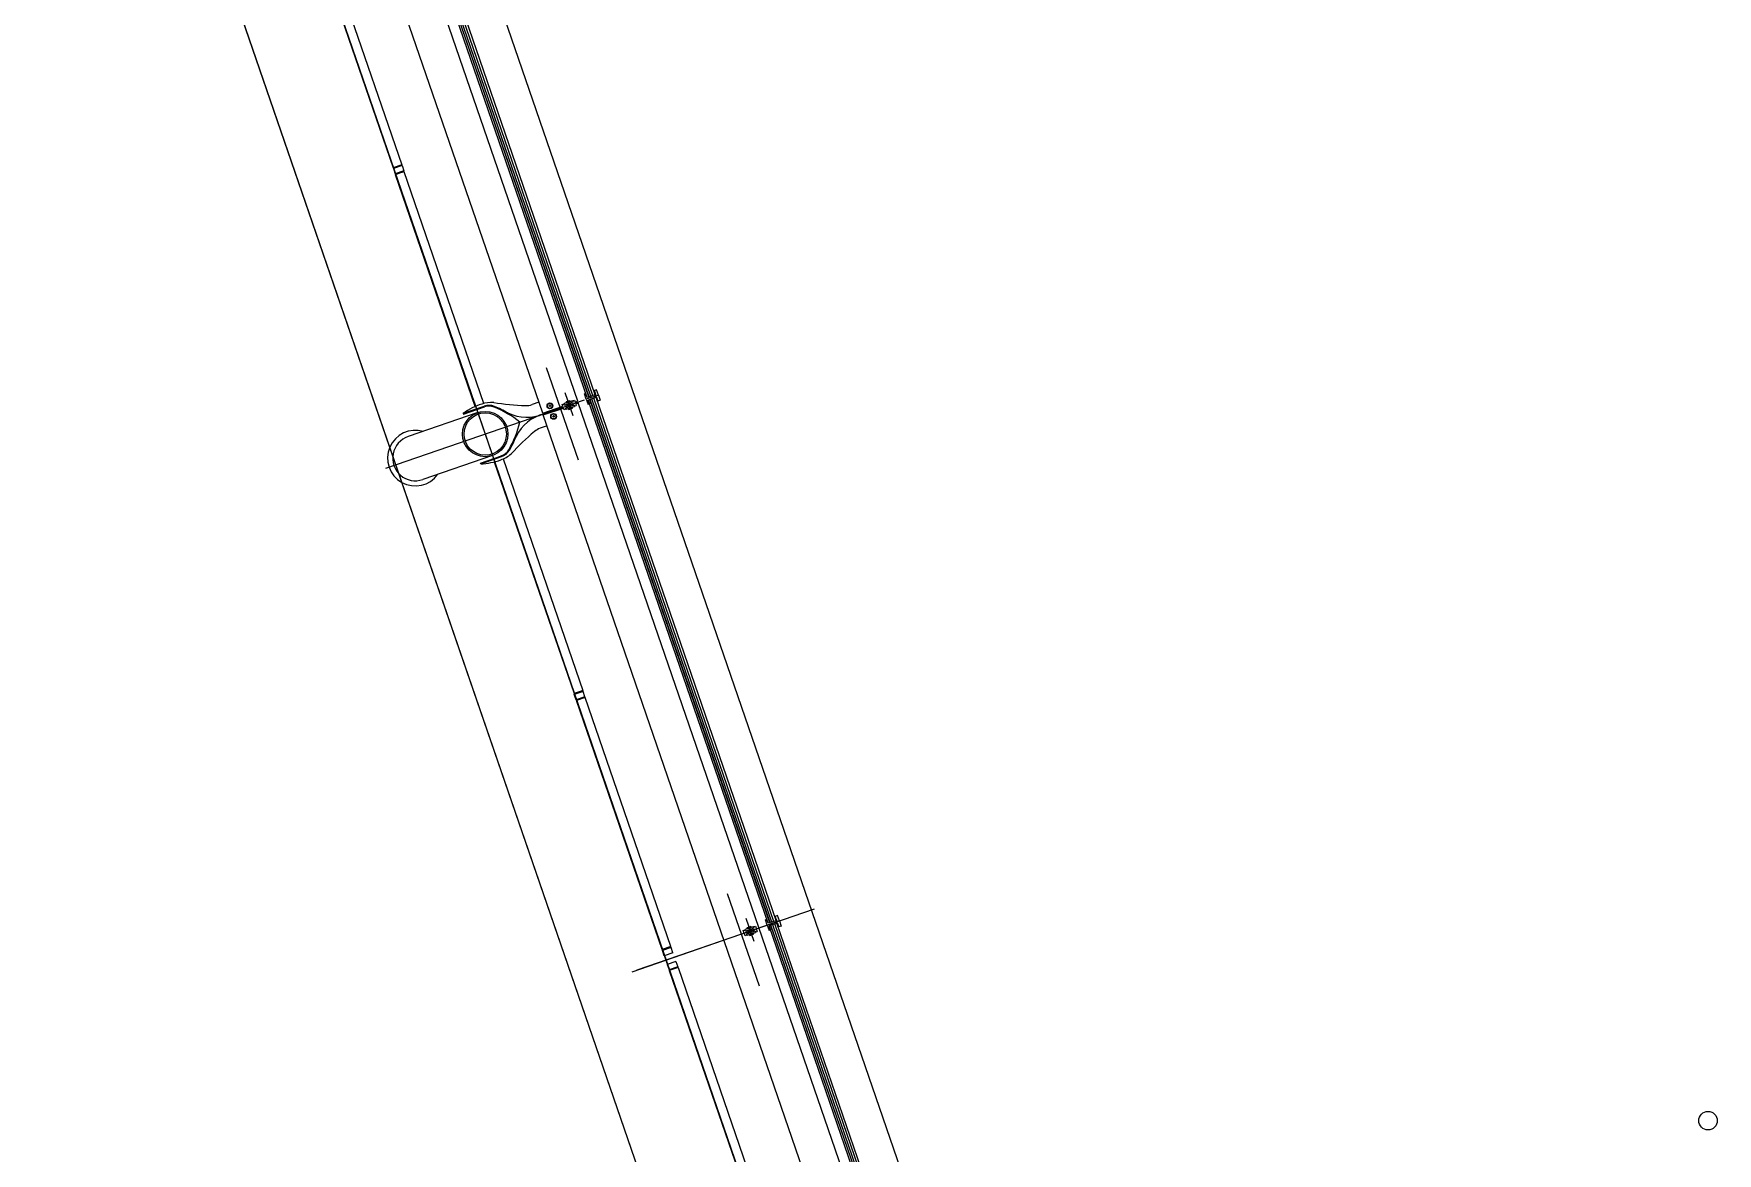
# Model space of a CAD drawing. Extents: x 809487 to 809680, y 818779 to 819225.
# Drawn here: x 809533.84 to 809542.92, y 819192.48 to 819198.52 of the extents above; entities that cross this region are included whole.
import ezdxf

# ---------------------------------------------------------------- set-up
doc = ezdxf.new("R2010")
doc.units = 0
for name, color, linetype in [('F-RC', 7, 'Continuous'), ('MAJ214__', 7, 'Continuous'), ('MAJ270__', 7, 'Continuous'), ('MAJ292__', 7, 'Continuous')]:
    doc.layers.add(name, color=color, linetype=linetype)

msp = doc.modelspace()

# ---------------------------------------------------------------- linework, layer by layer
at = {"layer": 'F-RC'}
for p, q in [((809535.3142, 819199.1396), (809535.7765, 819197.7969)), ((809535.3615, 819199.1558), (809535.8238, 819197.8132)), ((809535.8238, 819197.8132), (809535.7765, 819197.7969)), ((809535.8219, 819197.8125), (809535.8235, 819197.8078)), ((809535.8254, 819197.8085), (809535.7781, 819197.7922)), ((809535.7781, 819197.7922), (809535.7879, 819197.7638)), ((809535.7784, 819197.7976), (809535.78, 819197.7928)), ((809535.8352, 819197.7801), (809535.7879, 819197.7638)), ((809535.8172, 819197.7686), (809535.7895, 819197.7591)), ((809536.2199, 819196.5092), (809535.7895, 819197.7591)), ((809535.7898, 819197.7645), (809535.7914, 819197.7598)), ((809535.8368, 819197.7754), (809535.8172, 819197.7686)), ((809535.8254, 819197.8085), (809535.8352, 819197.7801)), ((809535.8333, 819197.7795), (809535.8349, 819197.7747)), ((809536.2671, 819196.5259), (809535.8368, 819197.7754)), ((809536.3228, 819196.2103), (809536.7532, 819194.9604)), ((809536.3703, 819196.2262), (809536.8005, 819194.9766)), ((809536.7808, 819194.9699), (809536.7532, 819194.9604)), ((809536.8021, 819194.9719), (809536.7548, 819194.9556)), ((809536.7646, 819194.9273), (809536.7548, 819194.9556)), ((809536.7567, 819194.9563), (809536.7551, 819194.961)), ((809536.8119, 819194.9435), (809536.7646, 819194.9273)), ((809536.8135, 819194.9388), (809536.7662, 819194.9225)), ((809537.2285, 819193.5799), (809536.7662, 819194.9225)), ((809536.7681, 819194.9232), (809536.7665, 819194.9279)), ((809536.8005, 819194.9766), (809536.7808, 819194.9699)), ((809536.8002, 819194.9713), (809536.7986, 819194.976)), ((809536.8119, 819194.9435), (809536.8021, 819194.9719)), ((809536.8116, 819194.9382), (809536.81, 819194.9429)), ((809537.2758, 819193.5962), (809536.8135, 819194.9388)), ((809537.2758, 819193.5962), (809537.2285, 819193.5799)), ((809537.2775, 819193.5915), (809537.2302, 819193.5752)), ((809537.2399, 819193.5468), (809537.2302, 819193.5752)), ((809537.2321, 819193.5758), (809537.2304, 819193.5806)), ((809537.2872, 819193.5631), (809537.2399, 819193.5468)), ((809537.2756, 819193.5908), (809537.2739, 819193.5955)), ((809537.2872, 819193.5631), (809537.2775, 819193.5915)), ((809537.3035, 819193.5158), (809537.2562, 819193.4995)), ((809537.2562, 819193.4995), (809537.266, 819193.4712)), ((809537.3133, 819193.4875), (809537.266, 819193.4712)), ((809537.3149, 819193.4827), (809537.2676, 819193.4664)), ((809537.2676, 819193.4664), (809537.7222, 819192.1463)), ((809537.2679, 819193.4718), (809537.2695, 819193.4671)), ((809537.3035, 819193.5158), (809537.3133, 819193.4875)), ((809537.3114, 819193.4868), (809537.313, 819193.4821)), ((809537.3149, 819193.4827), (809537.7693, 819192.163))]:
    msp.add_line(p, q, dxfattribs=at)
at = {"layer": 'MAJ214__'}
for p, q in [((809536.7732, 819196.5378), (809534.8215, 819202.2062)), ((809536.8339, 819196.5614), (809535.8621, 819199.3837)), ((809536.8346, 819196.5616), (809535.8628, 819199.384)), ((809536.8441, 819196.5649), (809535.8723, 819199.3872)), ((809536.8554, 819196.5688), (809535.8836, 819199.3911)), ((809536.7443, 819196.5397), (809536.7003, 819196.5246)), ((809536.7101, 819196.5322), (809536.7319, 819196.5397)), ((809536.7306, 819196.5403), (809536.7107, 819196.5335)), ((809536.7306, 819196.5403), (809536.7319, 819196.5397)), ((809536.7319, 819196.5397), (809536.7328, 819196.5369)), ((809536.7454, 819196.5388), (809536.7558, 819196.5424)), ((809536.7558, 819196.5424), (809536.759, 819196.5329)), ((809537.8106, 819193.7248), (809536.8388, 819196.5472)), ((809537.8113, 819193.7251), (809536.8395, 819196.5474)), ((809537.8208, 819193.7283), (809536.849, 819196.5507)), ((809537.8321, 819193.7322), (809536.8603, 819196.5546)), ((809536.5841, 819196.4727), (809536.6929, 819196.5101)), ((809536.5874, 819196.4633), (809536.6961, 819196.5007)), ((809536.6896, 819196.5196), (809536.7, 819196.5232)), ((809536.6929, 819196.5101), (809536.6896, 819196.5196)), ((809536.6994, 819196.4912), (809536.6961, 819196.5007)), ((809536.7098, 819196.4948), (809536.6994, 819196.4912)), ((809536.7017, 819196.5171), (809536.7093, 819196.5198)), ((809536.715, 819196.5032), (809536.7074, 819196.5006)), ((809536.7094, 819196.5198), (809536.7402, 819196.5304)), ((809536.7107, 819196.5335), (809536.7101, 819196.5322)), ((809536.7101, 819196.5322), (809536.7111, 819196.5294)), ((809536.7111, 819196.5294), (809536.7328, 819196.5369)), ((809536.7134, 819196.5302), (809536.7131, 819196.5296)), ((809536.7133, 819196.5291), (809536.7131, 819196.5296)), ((809536.7151, 819196.5033), (809536.7459, 819196.5139)), ((809536.7441, 819196.5042), (809536.7223, 819196.4968)), ((809536.7223, 819196.4968), (809536.7233, 819196.4939)), ((809536.745, 819196.5014), (809536.7233, 819196.4939)), ((809536.7246, 819196.4933), (809536.7233, 819196.4939)), ((809536.7242, 819196.4974), (809536.7239, 819196.4984)), ((809536.7246, 819196.4933), (809536.7444, 819196.5001)), ((809536.7305, 819196.5361), (809536.7311, 819196.5357)), ((809536.7313, 819196.5353), (809536.7311, 819196.5357)), ((809536.7478, 819196.533), (809536.7402, 819196.5304)), ((809536.7422, 819196.5036), (809536.7418, 819196.5045)), ((809536.7441, 819196.5042), (809536.745, 819196.5014)), ((809536.7444, 819196.5001), (809536.745, 819196.5014)), ((809536.7551, 819196.5104), (809536.7655, 819196.514)), ((809536.759, 819196.5329), (809536.7732, 819196.5378)), ((809536.7623, 819196.5235), (809536.7765, 819196.5284)), ((809536.7623, 819196.5235), (809536.7655, 819196.514)), ((809538.7283, 819190.86), (809536.7765, 819196.5284)), ((809537.6663, 819193.683), (809537.6767, 819193.6866)), ((809537.6761, 819193.6547), (809537.6663, 819193.683)), ((809537.6865, 819193.6583), (809537.6761, 819193.6547)), ((809537.721, 819193.7032), (809537.677, 819193.688)), ((809537.6784, 819193.6806), (809537.686, 819193.6832)), ((809537.6917, 819193.6667), (809537.6841, 819193.664)), ((809537.6861, 819193.6833), (809537.7169, 819193.6939)), ((809537.6868, 819193.6957), (809537.7086, 819193.7031)), ((809537.6874, 819193.6969), (809537.6868, 819193.6957)), ((809537.6868, 819193.6957), (809537.6878, 819193.6928)), ((809537.7073, 819193.7038), (809537.6874, 819193.6969)), ((809537.6878, 819193.6928), (809537.7095, 819193.7003)), ((809537.6902, 819193.6936), (809537.6898, 819193.693)), ((809537.69, 819193.6925), (809537.6898, 819193.693)), ((809537.6918, 819193.6667), (809537.7226, 819193.6773)), ((809537.7208, 819193.6677), (809537.699, 819193.6602)), ((809537.699, 819193.6602), (809537.7, 819193.6574)), ((809537.7217, 819193.6649), (809537.7, 819193.6574)), ((809537.7013, 819193.6567), (809537.7, 819193.6574)), ((809537.7009, 819193.6609), (809537.7006, 819193.6618)), ((809537.7013, 819193.6567), (809537.7211, 819193.6636)), ((809537.7072, 819193.6995), (809537.7078, 819193.6992)), ((809537.7073, 819193.7038), (809537.7086, 819193.7031)), ((809537.708, 819193.6987), (809537.7078, 819193.6992)), ((809537.7086, 819193.7031), (809537.7095, 819193.7003)), ((809537.7245, 819193.6965), (809537.7169, 819193.6939)), ((809537.7189, 819193.667), (809537.7186, 819193.668)), ((809537.7208, 819193.6677), (809537.7217, 819193.6649)), ((809537.7211, 819193.6636), (809537.7217, 819193.6649)), ((809537.7221, 819193.7022), (809537.7325, 819193.7058)), ((809537.7318, 819193.6739), (809537.7422, 819193.6775)), ((809537.7325, 819193.7058), (809537.7422, 819193.6775)), ((809538.7873, 819190.8883), (809537.8155, 819193.7106)), ((809538.788, 819190.8885), (809537.8162, 819193.7109)), ((809538.7975, 819190.8918), (809537.8257, 819193.7141)), ((809538.8088, 819190.8957), (809537.837, 819193.718))]:
    msp.add_line(p, q, dxfattribs=at)
for points in [[(809536.1557, 819196.4723), (809536.2685, 819196.5111)], [(809536.7109, 819196.4939), (809536.7549, 819196.509)], [(809536.2495, 819196.1998), (809536.3623, 819196.2387)], [(809537.6876, 819193.6573), (809537.7316, 819193.6725)]]:
    msp.add_lwpolyline(points, dxfattribs=at)
for centre, radius in [((809536.6233, 819196.5126), 0.0155), ((809536.6233, 819196.5126), 0.0135), ((809536.6233, 819196.5126), 0.0042), ((809536.6428, 819196.4559), 0.0155), ((809536.6428, 819196.4559), 0.0135), ((809536.6428, 819196.4559), 0.0042), ((809536.7276, 819196.5168), 0.006), ((809537.7043, 819193.6803), 0.006)]:
    msp.add_circle(centre, radius, dxfattribs=at)
for centre, radius, start, end in [((809536.2943, 819196.4362), 0.0792, 68.03764, 109), ((809536.1119, 819195.9838), 0.567, 59.89592, 68.03764), ((809536.4063, 819196.4917), 0.02, 239.89592, 251.32459), ((809536.4982, 819196.6814), 0.2307, 244.76877, 292.32268), ((809536.6482, 819196.2459), 0.2307, 105.67731, 153.23123), ((809536.6482, 819196.2459), 0.2307, 105.67731, 112.32268), ((809536.4982, 819196.6814), 0.2307, 285.67731, 292.32268), ((809536.7276, 819196.5168), 0.0095, 146.69488, 251.30512), ((809536.7276, 819196.5168), 0.0109, 101.1265, 116.87349), ((809536.7276, 819196.5168), 0.0109, 281.1265, 296.87349), ((809536.7276, 819196.5168), 0.0095, 325.18264, 72.81736), ((809536.3365, 819196.3136), 0.0792, 289, 329.96236), ((809535.9142, 819196.5577), 0.567, 329.96236, 338.10407), ((809536.4589, 819196.3388), 0.02, 146.67541, 158.10407), ((809537.7043, 819193.6803), 0.0095, 146.69488, 251.30512), ((809537.7043, 819193.6803), 0.0109, 101.1265, 116.87349), ((809537.7043, 819193.6803), 0.0109, 281.1265, 296.87349), ((809537.7043, 819193.6803), 0.0095, 325.18264, 72.81736)]:
    msp.add_arc(centre, radius, start, end, dxfattribs=at)
for points, degree in [([(809536.7443, 819196.5397), (809536.7443, 819196.5398), (809536.7443, 819196.5398), (809536.7444, 819196.5397), (809536.7445, 819196.5397), (809536.7445, 819196.5397), (809536.7446, 819196.5397), (809536.7446, 819196.5397), (809536.7447, 819196.5396), (809536.7447, 819196.5396), (809536.7447, 819196.5396), (809536.7448, 819196.5395), (809536.7448, 819196.5395), (809536.7449, 819196.5394), (809536.7449, 819196.5394), (809536.745, 819196.5393)], 3), ([(809536.745, 819196.5393), (809536.7453, 819196.5389), (809536.7457, 819196.5384), (809536.7463, 819196.5374), (809536.7466, 819196.5369), (809536.7472, 819196.5359), (809536.7475, 819196.5354), (809536.7478, 819196.5346), (809536.748, 819196.5343), (809536.7481, 819196.534)], 3), ([(809536.7, 819196.5239), (809536.7, 819196.5239), (809536.7, 819196.524), (809536.7, 819196.5241), (809536.7, 819196.5241), (809536.7, 819196.5242), (809536.7001, 819196.5243), (809536.7001, 819196.5243), (809536.7001, 819196.5243), (809536.7001, 819196.5244), (809536.7001, 819196.5244), (809536.7002, 819196.5245), (809536.7002, 819196.5245), (809536.7002, 819196.5246), (809536.7003, 819196.5246), (809536.7003, 819196.5246)], 3), ([(809536.7008, 819196.5177), (809536.7007, 819196.518), (809536.7007, 819196.5184), (809536.7004, 819196.5192), (809536.7003, 819196.5198), (809536.7002, 819196.5209), (809536.7001, 819196.5215), (809536.7, 819196.5227), (809536.7, 819196.5233), (809536.7, 819196.5239)], 3), ([(809536.7008, 819196.5177), (809536.7008, 819196.5177), (809536.7009, 819196.5177), (809536.7009, 819196.5176), (809536.7009, 819196.5176), (809536.7009, 819196.5175), (809536.7009, 819196.5175), (809536.7009, 819196.5175)], 3), ([(809536.7017, 819196.5171), (809536.7017, 819196.5171), (809536.7017, 819196.5171), (809536.7016, 819196.5171), (809536.7016, 819196.5171), (809536.7015, 819196.5171), (809536.7015, 819196.5171), (809536.7013, 819196.5171), (809536.7013, 819196.5171), (809536.7011, 819196.5172), (809536.7011, 819196.5173), (809536.701, 819196.5174), (809536.7009, 819196.5174), (809536.7009, 819196.5175)], 3), ([(809536.707, 819196.4998), (809536.707, 819196.4999), (809536.707, 819196.4999), (809536.707, 819196.5), (809536.707, 819196.5001), (809536.707, 819196.5002), (809536.707, 819196.5003), (809536.7071, 819196.5004), (809536.7071, 819196.5005), (809536.7072, 819196.5005), (809536.7073, 819196.5006), (809536.7074, 819196.5006), (809536.7074, 819196.5006), (809536.7074, 819196.5006)], 3), ([(809536.707, 819196.4998), (809536.707, 819196.4998), (809536.707, 819196.4998), (809536.707, 819196.4998), (809536.707, 819196.4997), (809536.707, 819196.4997), (809536.7071, 819196.4997), (809536.7071, 819196.4996)], 3), ([(809536.7102, 819196.4943), (809536.7098, 819196.4948), (809536.7095, 819196.4952), (809536.7088, 819196.4962), (809536.7085, 819196.4967), (809536.7079, 819196.4977), (809536.7077, 819196.4982), (809536.7073, 819196.499), (809536.7072, 819196.4993), (809536.7071, 819196.4996)], 3), ([(809536.7093, 819196.5198), (809536.7093, 819196.5197), (809536.7093, 819196.5197), (809536.7093, 819196.5196), (809536.7094, 819196.5194), (809536.7095, 819196.5188), (809536.7096, 819196.5184), (809536.7098, 819196.5172), (809536.7099, 819196.5161), (809536.7103, 819196.5139), (809536.7106, 819196.5127), (809536.7114, 819196.5104), (809536.7118, 819196.5093), (809536.7128, 819196.5072), (809536.7134, 819196.5062), (809536.7141, 819196.5049), (809536.7144, 819196.5045), (809536.7147, 819196.5038), (809536.7148, 819196.5036), (809536.7149, 819196.5033), (809536.7149, 819196.5033), (809536.715, 819196.5032)], 3), ([(809536.7093, 819196.5198), (809536.7093, 819196.5198), (809536.7094, 819196.5198), (809536.7094, 819196.5198)], 2), ([(809536.7109, 819196.4939), (809536.7108, 819196.4939), (809536.7108, 819196.4939), (809536.7107, 819196.4939), (809536.7107, 819196.4939), (809536.7106, 819196.4939), (809536.7106, 819196.4939), (809536.7105, 819196.494), (809536.7105, 819196.494), (809536.7104, 819196.494), (809536.7104, 819196.4941), (809536.7104, 819196.4941), (809536.7103, 819196.4941), (809536.7103, 819196.4942), (809536.7102, 819196.4942), (809536.7102, 819196.4943)], 3), ([(809536.7151, 819196.5033), (809536.7151, 819196.5032), (809536.715, 819196.5032), (809536.715, 819196.5032)], 2), ([(809536.7151, 819196.5033), (809536.7151, 819196.5032), (809536.715, 819196.5032), (809536.715, 819196.5032)], 2), ([(809536.7205, 819196.5233), (809536.7205, 819196.5233), (809536.7205, 819196.5233), (809536.7204, 819196.5232), (809536.7204, 819196.5231), (809536.7202, 819196.5229), (809536.7201, 819196.5227), (809536.7199, 819196.5224), (809536.7197, 819196.5222), (809536.7196, 819196.522)], 3), ([(809536.7226, 819196.5266), (809536.7215, 819196.5249), (809536.7205, 819196.5233)], 2), ([(809536.7245, 819196.5078), (809536.7247, 819196.5077), (809536.7249, 819196.5077), (809536.7253, 819196.5075), (809536.7255, 819196.5075), (809536.7258, 819196.5074), (809536.7259, 819196.5074), (809536.726, 819196.5073), (809536.726, 819196.5073), (809536.726, 819196.5073)], 3), ([(809536.7291, 819196.5263), (809536.7274, 819196.5269), (809536.7255, 819196.5276)], 2), ([(809536.726, 819196.5073), (809536.7277, 819196.5067), (809536.7297, 819196.5061)], 2), ([(809536.7306, 819196.5258), (809536.7304, 819196.5259), (809536.7302, 819196.5259), (809536.7298, 819196.5261), (809536.7296, 819196.5262), (809536.7294, 819196.5262), (809536.7293, 819196.5263), (809536.7292, 819196.5263), (809536.7292, 819196.5263), (809536.7291, 819196.5263)], 3), ([(809536.7325, 819196.507), (809536.7337, 819196.5088), (809536.7347, 819196.5103)], 2), ([(809536.7347, 819196.5103), (809536.7347, 819196.5103), (809536.7347, 819196.5103), (809536.7347, 819196.5104), (809536.7348, 819196.5105), (809536.7349, 819196.5107), (809536.735, 819196.5109), (809536.7353, 819196.5112), (809536.7354, 819196.5114), (809536.7355, 819196.5116)], 3), ([(809536.7459, 819196.5139), (809536.7459, 819196.5139), (809536.7459, 819196.5139), (809536.7458, 819196.514), (809536.7458, 819196.5142), (809536.7456, 819196.5148), (809536.7456, 819196.5152), (809536.7454, 819196.5165), (809536.7453, 819196.5175), (809536.7448, 819196.5197), (809536.7445, 819196.5209), (809536.7438, 819196.5233), (809536.7433, 819196.5244), (809536.7423, 819196.5265), (809536.7418, 819196.5274), (809536.741, 819196.5287), (809536.7408, 819196.5292), (809536.7404, 819196.5298), (809536.7403, 819196.53), (809536.7402, 819196.5303), (809536.7402, 819196.5304), (809536.7402, 819196.5304)], 3), ([(809536.7535, 819196.5165), (809536.7528, 819196.5163), (809536.7522, 819196.516), (809536.7506, 819196.5155), (809536.7497, 819196.5152), (809536.7481, 819196.5146), (809536.7475, 819196.5144), (809536.7466, 819196.5141), (809536.7462, 819196.514), (809536.7459, 819196.5139)], 3), ([(809536.7535, 819196.5165), (809536.7526, 819196.5162), (809536.7517, 819196.5159), (809536.7508, 819196.5156), (809536.7496, 819196.5151), (809536.7483, 819196.5147), (809536.747, 819196.5143), (809536.7466, 819196.5141), (809536.7463, 819196.514), (809536.7459, 819196.5139)], 3), ([(809536.7482, 819196.5338), (809536.7482, 819196.5338), (809536.7482, 819196.5337), (809536.7482, 819196.5336), (809536.7482, 819196.5335), (809536.7482, 819196.5334), (809536.7481, 819196.5333), (809536.748, 819196.5332), (809536.748, 819196.5332), (809536.7479, 819196.5331), (809536.7478, 819196.533), (809536.7478, 819196.533), (809536.7478, 819196.533), (809536.7478, 819196.533)], 3), ([(809536.7482, 819196.5338), (809536.7482, 819196.5338), (809536.7481, 819196.5338), (809536.7481, 819196.5339), (809536.7481, 819196.5339), (809536.7481, 819196.5339), (809536.7481, 819196.534), (809536.7481, 819196.534)], 3), ([(809536.7535, 819196.5165), (809536.7535, 819196.5165), (809536.7535, 819196.5165), (809536.7535, 819196.5165), (809536.7536, 819196.5165), (809536.7536, 819196.5165), (809536.7537, 819196.5165), (809536.7538, 819196.5165), (809536.7539, 819196.5165), (809536.754, 819196.5164), (809536.7541, 819196.5164), (809536.7542, 819196.5162), (809536.7542, 819196.5162), (809536.7542, 819196.5161)], 3), ([(809536.7543, 819196.5159), (809536.7543, 819196.5159), (809536.7543, 819196.516), (809536.7543, 819196.516), (809536.7543, 819196.516), (809536.7543, 819196.5161), (809536.7543, 819196.5161), (809536.7542, 819196.5161)], 3), ([(809536.7543, 819196.5159), (809536.7544, 819196.5156), (809536.7545, 819196.5152), (809536.7547, 819196.5144), (809536.7548, 819196.5138), (809536.755, 819196.5127), (809536.755, 819196.5122), (809536.7551, 819196.511), (809536.7551, 819196.5104), (809536.7551, 819196.5098)], 3), ([(809536.7551, 819196.5098), (809536.7551, 819196.5097), (809536.7551, 819196.5096), (809536.7551, 819196.5095), (809536.7551, 819196.5095), (809536.7551, 819196.5094), (809536.7551, 819196.5094), (809536.7551, 819196.5093), (809536.7551, 819196.5093), (809536.755, 819196.5092), (809536.755, 819196.5092), (809536.755, 819196.5091), (809536.755, 819196.5091), (809536.7549, 819196.509), (809536.7549, 819196.509), (809536.7549, 819196.509)], 3), ([(809537.6767, 819193.6873), (809537.6767, 819193.6874), (809537.6767, 819193.6874), (809537.6767, 819193.6875), (809537.6767, 819193.6876), (809537.6768, 819193.6877), (809537.6768, 819193.6877), (809537.6768, 819193.6878), (809537.6768, 819193.6878), (809537.6768, 819193.6879), (809537.6768, 819193.6879), (809537.6769, 819193.6879), (809537.6769, 819193.688), (809537.6769, 819193.688), (809537.677, 819193.688), (809537.677, 819193.688)], 3), ([(809537.6775, 819193.6812), (809537.6774, 819193.6815), (809537.6774, 819193.6818), (809537.6772, 819193.6827), (809537.6771, 819193.6832), (809537.6769, 819193.6843), (809537.6768, 819193.6849), (809537.6767, 819193.6861), (809537.6767, 819193.6867), (809537.6767, 819193.6873)], 3), ([(809537.6775, 819193.6812), (809537.6775, 819193.6811), (809537.6776, 819193.6811), (809537.6776, 819193.6811), (809537.6776, 819193.681), (809537.6776, 819193.681), (809537.6776, 819193.681), (809537.6776, 819193.681)], 3), ([(809537.6784, 819193.6806), (809537.6784, 819193.6806), (809537.6784, 819193.6806), (809537.6783, 819193.6806), (809537.6783, 819193.6806), (809537.6782, 819193.6806), (809537.6782, 819193.6806), (809537.6781, 819193.6806), (809537.678, 819193.6806), (809537.6778, 819193.6807), (809537.6778, 819193.6807), (809537.6777, 819193.6808), (809537.6776, 819193.6809), (809537.6776, 819193.681)], 3), ([(809537.6837, 819193.6633), (809537.6837, 819193.6633), (809537.6837, 819193.6633), (809537.6837, 819193.6634), (809537.6837, 819193.6635), (809537.6837, 819193.6637), (809537.6837, 819193.6637), (809537.6838, 819193.6639), (809537.6838, 819193.6639), (809537.6839, 819193.664), (809537.684, 819193.664), (809537.6841, 819193.664), (809537.6841, 819193.664), (809537.6841, 819193.664)], 3), ([(809537.6837, 819193.6633), (809537.6837, 819193.6633), (809537.6837, 819193.6632), (809537.6837, 819193.6632), (809537.6837, 819193.6632), (809537.6837, 819193.6631), (809537.6838, 819193.6631), (809537.6838, 819193.6631)], 3), ([(809537.6869, 819193.6577), (809537.6865, 819193.6582), (809537.6862, 819193.6587), (809537.6855, 819193.6597), (809537.6852, 819193.6602), (809537.6847, 819193.6612), (809537.6844, 819193.6616), (809537.684, 819193.6624), (809537.6839, 819193.6628), (809537.6838, 819193.6631)], 3), ([(809537.686, 819193.6832), (809537.686, 819193.6832), (809537.6861, 819193.6832), (809537.6861, 819193.6833)], 2), ([(809537.686, 819193.6832), (809537.686, 819193.6832), (809537.686, 819193.6832), (809537.686, 819193.683), (809537.6861, 819193.6828), (809537.6862, 819193.6823), (809537.6863, 819193.6819), (809537.6865, 819193.6806), (809537.6866, 819193.6796), (809537.687, 819193.6773), (809537.6873, 819193.6761), (809537.6881, 819193.6738), (809537.6886, 819193.6727), (809537.6895, 819193.6706), (809537.6901, 819193.6697), (809537.6908, 819193.6684), (809537.6911, 819193.6679), (809537.6914, 819193.6673), (809537.6915, 819193.667), (809537.6916, 819193.6668), (809537.6916, 819193.6667), (809537.6917, 819193.6667)], 3), ([(809537.6876, 819193.6573), (809537.6876, 819193.6573), (809537.6875, 819193.6573), (809537.6874, 819193.6573), (809537.6874, 819193.6573), (809537.6873, 819193.6574), (809537.6873, 819193.6574), (809537.6872, 819193.6574), (809537.6872, 819193.6574), (809537.6871, 819193.6575), (809537.6871, 819193.6575), (809537.6871, 819193.6575), (809537.687, 819193.6576), (809537.687, 819193.6576), (809537.6869, 819193.6577), (809537.6869, 819193.6577)], 3), ([(809537.6918, 819193.6667), (809537.6918, 819193.6667), (809537.6917, 819193.6667), (809537.6917, 819193.6667)], 2), ([(809537.6918, 819193.6667), (809537.6918, 819193.6667), (809537.6917, 819193.6667), (809537.6917, 819193.6667)], 2), ([(809537.6972, 819193.6868), (809537.6972, 819193.6868), (809537.6972, 819193.6867), (809537.6971, 819193.6867), (809537.6971, 819193.6866), (809537.6969, 819193.6864), (809537.6968, 819193.6862), (809537.6966, 819193.6858), (809537.6964, 819193.6856), (809537.6963, 819193.6855)], 3), ([(809537.6993, 819193.69), (809537.6982, 819193.6883), (809537.6972, 819193.6868)], 2), ([(809537.7012, 819193.6713), (809537.7014, 819193.6712), (809537.7016, 819193.6711), (809537.702, 819193.671), (809537.7022, 819193.6709), (809537.7025, 819193.6708), (809537.7026, 819193.6708), (809537.7027, 819193.6708), (809537.7027, 819193.6708), (809537.7027, 819193.6708)], 3), ([(809537.7058, 819193.6898), (809537.7041, 819193.6903), (809537.7022, 819193.691)], 2), ([(809537.7027, 819193.6708), (809537.7044, 819193.6702), (809537.7064, 819193.6695)], 2), ([(809537.7073, 819193.6893), (809537.7071, 819193.6893), (809537.7069, 819193.6894), (809537.7065, 819193.6895), (809537.7063, 819193.6896), (809537.7061, 819193.6897), (809537.706, 819193.6897), (809537.7059, 819193.6897), (809537.7059, 819193.6897), (809537.7058, 819193.6898)], 3), ([(809537.7092, 819193.6705), (809537.7104, 819193.6722), (809537.7114, 819193.6737)], 2), ([(809537.7114, 819193.6737), (809537.7114, 819193.6738), (809537.7114, 819193.6738), (809537.7114, 819193.6739), (809537.7115, 819193.6739), (809537.7116, 819193.6742), (809537.7118, 819193.6743), (809537.712, 819193.6747), (809537.7121, 819193.6749), (809537.7122, 819193.675)], 3), ([(809537.7226, 819193.6773), (809537.7226, 819193.6773), (809537.7226, 819193.6773), (809537.7225, 819193.6775), (809537.7225, 819193.6777), (809537.7223, 819193.6783), (809537.7223, 819193.6787), (809537.7221, 819193.6799), (809537.722, 819193.6809), (809537.7215, 819193.6832), (809537.7212, 819193.6844), (809537.7205, 819193.6867), (809537.72, 819193.6878), (809537.719, 819193.6899), (809537.7185, 819193.6908), (809537.7177, 819193.6921), (809537.7175, 819193.6926), (809537.7171, 819193.6933), (809537.717, 819193.6935), (809537.7169, 819193.6937), (809537.7169, 819193.6938), (809537.7169, 819193.6939)], 3), ([(809537.721, 819193.7032), (809537.721, 819193.7032), (809537.721, 819193.7032), (809537.7211, 819193.7032), (809537.7212, 819193.7032), (809537.7212, 819193.7031), (809537.7213, 819193.7031), (809537.7213, 819193.7031), (809537.7214, 819193.7031), (809537.7214, 819193.703), (809537.7214, 819193.703), (809537.7215, 819193.703), (809537.7215, 819193.7029), (809537.7216, 819193.7029), (809537.7216, 819193.7028), (809537.7217, 819193.7028)], 3), ([(809537.7217, 819193.7028), (809537.722, 819193.7023), (809537.7224, 819193.7018), (809537.723, 819193.7008), (809537.7234, 819193.7003), (809537.7239, 819193.6994), (809537.7242, 819193.6989), (809537.7245, 819193.6981), (809537.7247, 819193.6977), (809537.7248, 819193.6974)], 3), ([(809537.7302, 819193.6799), (809537.7295, 819193.6797), (809537.7289, 819193.6795), (809537.7273, 819193.6789), (809537.7264, 819193.6786), (809537.7248, 819193.6781), (809537.7242, 819193.6779), (809537.7233, 819193.6775), (809537.7229, 819193.6774), (809537.7226, 819193.6773)], 3), ([(809537.7302, 819193.6799), (809537.7293, 819193.6796), (809537.7284, 819193.6793), (809537.7276, 819193.679), (809537.7263, 819193.6786), (809537.725, 819193.6781), (809537.7237, 819193.6777), (809537.7234, 819193.6776), (809537.723, 819193.6774), (809537.7226, 819193.6773)], 3), ([(809537.7249, 819193.6972), (809537.7249, 819193.6972), (809537.7249, 819193.6972), (809537.7249, 819193.6971), (809537.7249, 819193.697), (809537.7249, 819193.6968), (809537.7248, 819193.6968), (809537.7248, 819193.6966), (809537.7247, 819193.6966), (809537.7246, 819193.6965), (809537.7246, 819193.6965), (809537.7245, 819193.6965), (809537.7245, 819193.6965), (809537.7245, 819193.6965)], 3), ([(809537.7249, 819193.6972), (809537.7249, 819193.6973), (809537.7249, 819193.6973), (809537.7248, 819193.6973), (809537.7248, 819193.6973), (809537.7248, 819193.6974), (809537.7248, 819193.6974), (809537.7248, 819193.6974)], 3), ([(809537.7302, 819193.6799), (809537.7302, 819193.6799), (809537.7302, 819193.6799), (809537.7302, 819193.6799), (809537.7303, 819193.6799), (809537.7303, 819193.68), (809537.7304, 819193.68), (809537.7305, 819193.6799), (809537.7306, 819193.6799), (809537.7307, 819193.6799), (809537.7308, 819193.6798), (809537.7309, 819193.6797), (809537.7309, 819193.6796), (809537.731, 819193.6796)], 3), ([(809537.731, 819193.6794), (809537.731, 819193.6794), (809537.731, 819193.6794), (809537.731, 819193.6795), (809537.731, 819193.6795), (809537.731, 819193.6795), (809537.731, 819193.6795), (809537.731, 819193.6796)], 3), ([(809537.731, 819193.6794), (809537.7311, 819193.679), (809537.7312, 819193.6787), (809537.7314, 819193.6778), (809537.7315, 819193.6773), (809537.7317, 819193.6762), (809537.7317, 819193.6756), (809537.7318, 819193.6744), (809537.7318, 819193.6738), (809537.7318, 819193.6732)], 3), ([(809537.7318, 819193.6732), (809537.7318, 819193.6731), (809537.7318, 819193.6731), (809537.7318, 819193.673), (809537.7318, 819193.6729), (809537.7318, 819193.6728), (809537.7318, 819193.6728), (809537.7318, 819193.6728), (809537.7318, 819193.6727), (809537.7317, 819193.6727), (809537.7317, 819193.6726), (809537.7317, 819193.6726), (809537.7317, 819193.6725), (809537.7316, 819193.6725), (809537.7316, 819193.6725), (809537.7316, 819193.6725)], 3)]:
    msp.add_open_spline(points, degree=degree, dxfattribs=at)
at = {"layer": 'MAJ270__'}
for p, q in [((809534.3204, 819202.0337), (809536.2738, 819196.3606)), ((809533.837, 819201.8672), (809537.7438, 819190.521)), ((809533.837, 819201.8672), (809537.9435, 819189.941)), ((809536.7772, 819196.2192), (809536.6055, 819196.7178)), ((809535.7378, 819196.176), (809536.8098, 819196.5451)), ((809536.7039, 819196.5855), (809536.7467, 819196.4612)), ((809536.867, 819196.5728), (809536.8719, 819196.5586)), ((809536.2142, 819196.5335), (809536.3316, 819196.1926)), ((809536.2738, 819196.3606), (809538.2272, 819190.6874)), ((809537.7539, 819193.3826), (809537.5822, 819193.8812)), ((809537.0935, 819193.4699), (809538.0517, 819193.7999)), ((809537.6806, 819193.7489), (809537.7234, 819193.6247)), ((809537.8437, 819193.7362), (809537.8486, 819193.722)), ((809537.3126, 819193.3437), (809537.2025, 819193.6633))]:
    msp.add_line(p, q, dxfattribs=at)
msp.add_lwpolyline([(809537.0663, 819193.4606), (809537.824, 819193.7215)], dxfattribs=at)
for centre, radius in [((809536.8694, 819196.5657), 0.003), ((809537.8462, 819193.7291), 0.003), ((809542.8737, 819192.6572), 0.05)]:
    msp.add_circle(centre, radius, dxfattribs=at)
at = {"layer": 'MAJ292__'}
for p, q in [((809539.012, 819190.9577), (809535.1051, 819202.3039)), ((809536.5841, 819196.4727), (809534.6324, 819202.1411)), ((809536.8245, 819196.5581), (809535.8526, 819199.3805)), ((809536.867, 819196.5728), (809535.8952, 819199.3951)), ((809536.8171, 819196.5794), (809536.8098, 819196.5769)), ((809536.8196, 819196.5485), (809536.8098, 819196.5769)), ((809536.8245, 819196.5581), (809536.8171, 819196.5794)), ((809536.8851, 819196.571), (809536.8196, 819196.5485)), ((809536.8851, 819196.571), (809536.8196, 819196.5485)), ((809536.8196, 819196.5485), (809536.8293, 819196.5201)), ((809536.8703, 819196.5739), (809536.8245, 819196.5581)), ((809536.8752, 819196.5597), (809536.8293, 819196.5439)), ((809537.8012, 819193.7216), (809536.8293, 819196.5439)), ((809536.8293, 819196.5439), (809536.8367, 819196.5226)), ((809536.8753, 819196.5994), (809536.863, 819196.5952)), ((809536.8704, 819196.5739), (809536.863, 819196.5952)), ((809537.8437, 819193.7362), (809536.872, 819196.5583)), ((809536.8752, 819196.5597), (809536.8826, 819196.5384)), ((809536.8851, 819196.571), (809536.8753, 819196.5994)), ((809536.8949, 819196.5427), (809536.8826, 819196.5384)), ((809536.8851, 819196.571), (809536.8949, 819196.5427)), ((809536.234, 819196.4761), (809535.8573, 819196.3464)), ((809538.5392, 819190.7949), (809536.5874, 819196.4633)), ((809536.8367, 819196.5226), (809536.8293, 819196.5201)), ((809536.3136, 819196.245), (809535.9369, 819196.1153)), ((809537.7938, 819193.7428), (809537.7865, 819193.7403)), ((809537.7963, 819193.7119), (809537.7865, 819193.7403)), ((809537.8012, 819193.7216), (809537.7938, 819193.7428)), ((809537.8618, 819193.7345), (809537.7963, 819193.7119)), ((809537.8618, 819193.7345), (809537.7963, 819193.7119)), ((809537.847, 819193.7373), (809537.8012, 819193.7216)), ((809537.8519, 819193.7232), (809537.806, 819193.7074)), ((809537.852, 819193.7629), (809537.8397, 819193.7586)), ((809537.8471, 819193.7373), (809537.8397, 819193.7586)), ((809538.8204, 819190.8996), (809537.8486, 819193.722)), ((809537.8519, 819193.7232), (809537.8593, 819193.7019)), ((809537.8618, 819193.7345), (809537.852, 819193.7629)), ((809537.8618, 819193.7345), (809537.8716, 819193.7061)), ((809537.7963, 819193.7119), (809537.806, 819193.6836)), ((809538.7779, 819190.885), (809537.806, 819193.7074)), ((809537.806, 819193.7074), (809537.8134, 819193.6861)), ((809537.8134, 819193.6861), (809537.806, 819193.6836)), ((809537.8716, 819193.7061), (809537.8593, 819193.7019))]:
    msp.add_line(p, q, dxfattribs=at)
for points in [[(809536.1557, 819196.4723), (809536.1571, 819196.4683), (809536.2699, 819196.5071)], [(809536.5638, 819196.5318), (809536.527, 819196.5191)], [(809536.6078, 819196.4042), (809536.5709, 819196.3915)], [(809536.2495, 819196.1998), (809536.2482, 819196.2038), (809536.361, 819196.2426)]]:
    msp.add_lwpolyline(points, dxfattribs=at)
for radius in [0.1223, 0.1143]:
    msp.add_circle((809536.2738, 819196.3606), radius, dxfattribs=at)
for centre, radius, start, end in [((809536.3558, 819196.1983), 0.3393, 107.29394, 126.13928), ((809536.3103, 819196.359), 0.1724, 87.60393, 108.72489), ((809536.2943, 819196.4362), 0.075, 68.03764, 109), ((809536.3166, 819196.5112), 0.02, 80.57421, 87.60393), ((809536.5394, 819197.8531), 1.3402, 260.57421, 267.92155), ((809536.1119, 819195.9838), 0.5628, 51.63214, 68.03764), ((809536.4944, 819196.6137), 0.1, 267.92155, 289), ((809535.8971, 819196.2308), 0.15, 73.58736, 324.41264), ((809535.9142, 819196.5577), 0.5628, 329.96236, 346.36786), ((809537.402, 819195.348), 1.3402, 130.07845, 137.42579), ((809536.6035, 819196.2969), 0.1, 109, 130.07845), ((809535.8971, 819196.2308), 0.1223, 108.99761, 289.00235), ((809536.3365, 819196.3136), 0.075, 289, 329.96236), ((809536.2385, 819196.5389), 0.3393, 271.86071, 290.70605), ((809536.3016, 819196.3843), 0.1724, 289.2751, 310.39607), ((809536.4003, 819196.2682), 0.02, 310.39607, 317.42579)]:
    msp.add_arc(centre, radius, start, end, dxfattribs=at)

doc.saveas('drawing.dxf')
